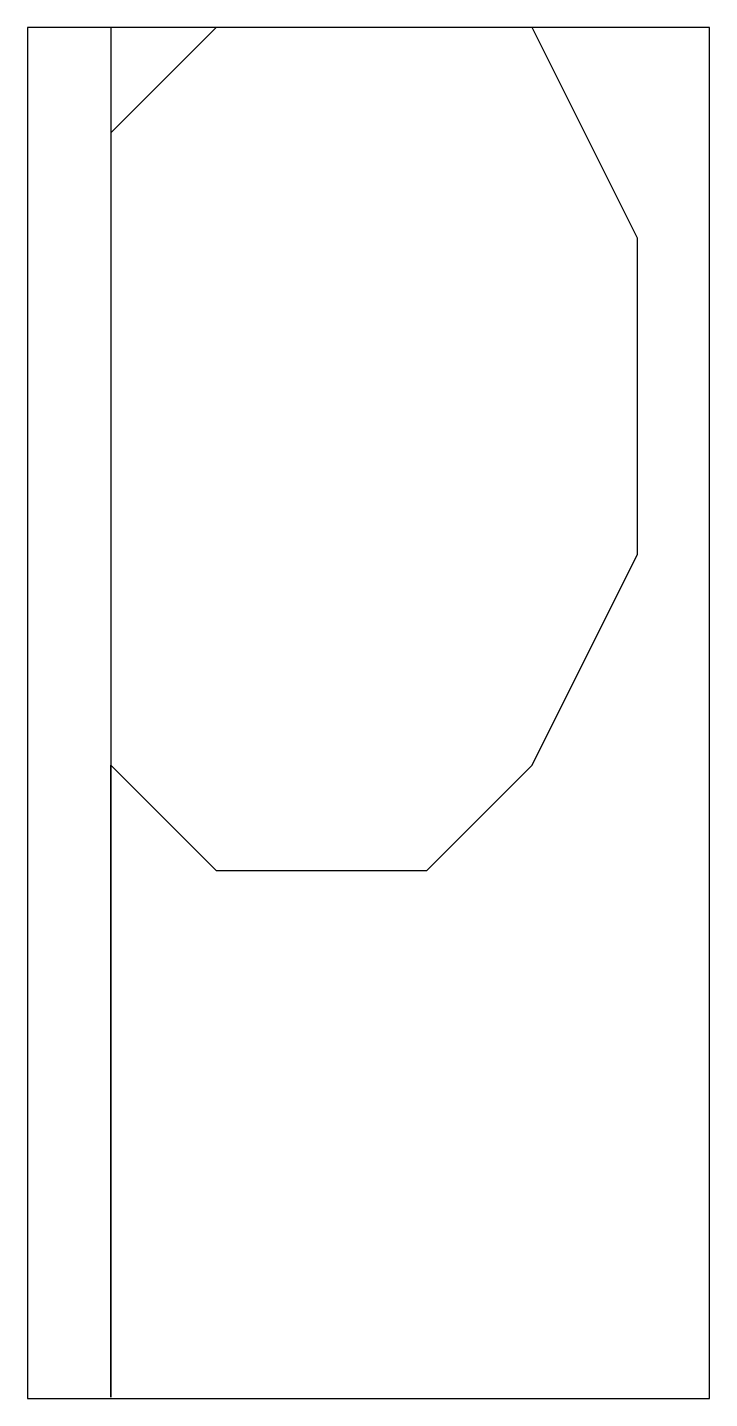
# Model space of a CAD drawing. Extents: x 0 to 19.9, y 0 to 40.
import ezdxf

# ---------------------------------------------------------------- set-up
doc = ezdxf.new("R2010")
doc.units = 0
doc.header["$MEASUREMENT"] = 0
doc.layers.get('0').update_dxf_attribs({"linetype": 'CONTINUOUS'})

msp = doc.modelspace()

# ---------------------------------------------------------------- linework, layer by layer
at = {"color": 0}
for p, q in [((2.43, 40), (2.43, 0.041)), ((5.504, 40), (2.43, 36.926)), ((14.726, 40), (5.504, 40)), ((17.799, 33.852), (14.726, 40)), ((17.799, 24.631), (17.799, 33.852)), ((14.726, 18.483), (17.799, 24.631)), ((2.43, 0.041), (2.43, 18.483)), ((2.43, 18.483), (5.504, 15.41)), ((11.652, 15.41), (14.726, 18.483)), ((5.504, 15.41), (11.652, 15.41))]:
    msp.add_line(p, q, dxfattribs=at)
at = {"linetype": 'CONTINUOUS'}
msp.add_lwpolyline([(0, 0), (19.899, 0), (19.899, 40), (0, 40)], close=True, dxfattribs=at)

doc.saveas('drawing.dxf')
